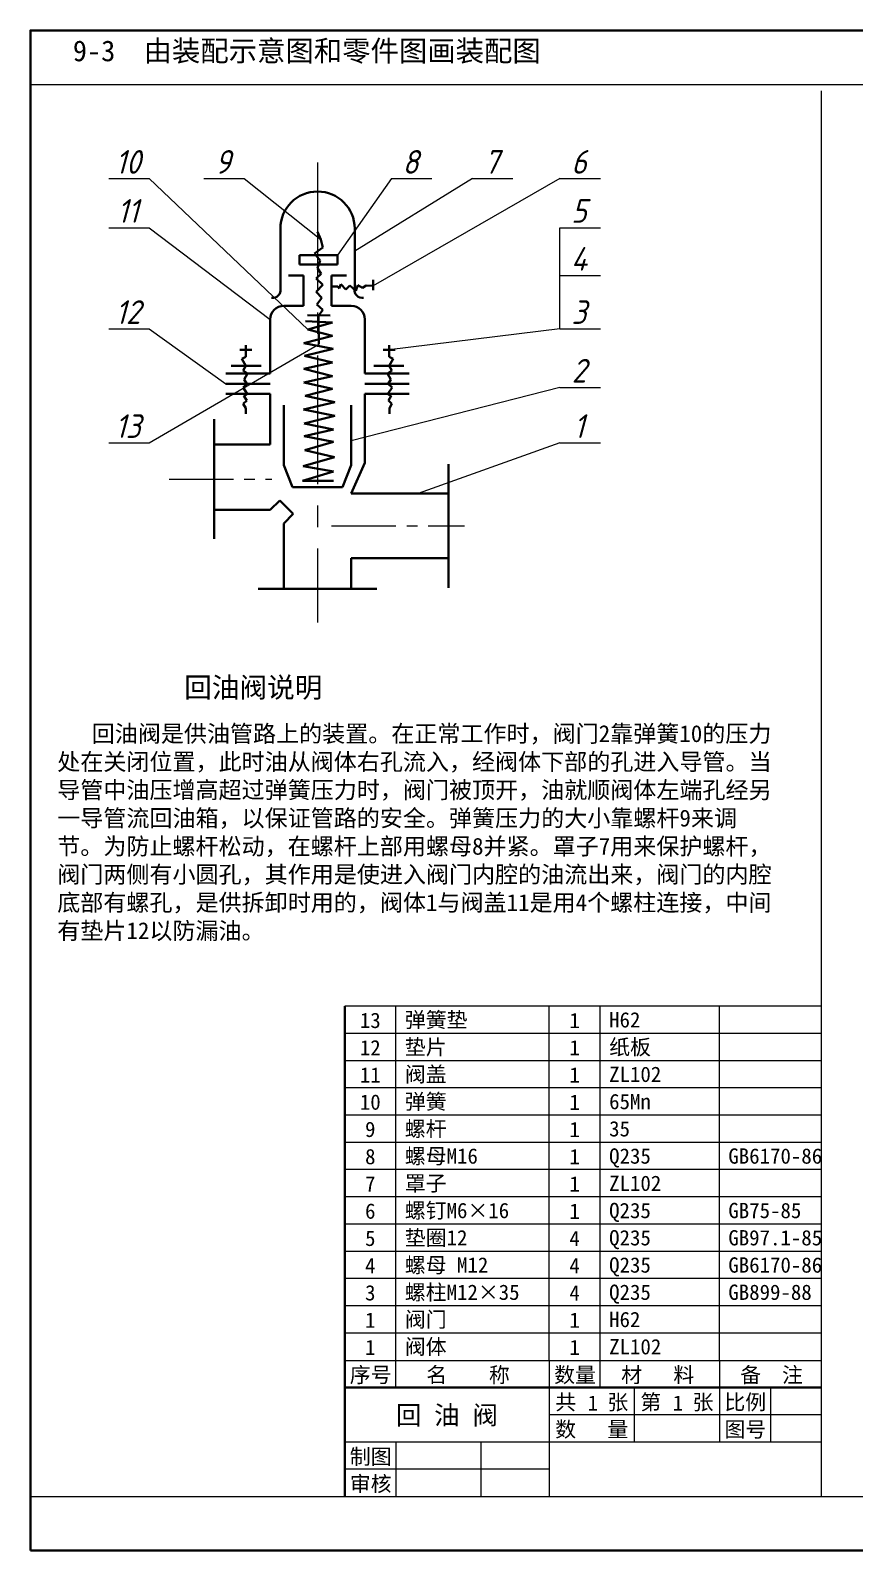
# Model space of a CAD drawing. Header units: millimetres. Extents: x 49 to 379, y 30 to 255.
# Drawn here: x 49 to 171, y 30 to 255 of the extents above; entities that cross this region are included whole.
import ezdxf
from ezdxf.enums import TextEntityAlignment as Align

# ---------------------------------------------------------------- set-up
doc = ezdxf.new("R2010")
doc.units = ezdxf.units.MM
doc.linetypes.add('CENTER2', pattern=[28.575, 19.05, -3.175, 3.175, -3.175])
for name, color, linetype, lineweight in [('中心线', 4, 'CENTER2', 18), ('文字', 7, 'Continuous', 18), ('粗', 1, 'Continuous', 40), ('粗线', 7, 'Continuous', 40), ('细线', 7, 'Continuous', 18)]:
    doc.layers.add(name, color=color, linetype=linetype, lineweight=lineweight)
doc.layers.add('边框', color=5, linetype='Continuous')
doc.styles.get("Standard").update_dxf_attribs({"font": 'SIMFANG.TTF'})
doc.styles.add('数字2', font='isocp.shx', dxfattribs={"oblique": 15, "height": 3.5})

# ---------------------------------------------------------------- blocks, each defined once
blk = doc.blocks.new('总标题栏')
at = {"layer": '文字'}
blk.add_line((-140, 40), (0, 40), dxfattribs=at)
at = {"layer": '文字', "linetype": 'Continuous'}
for p, q in [((-125, 32), (-125, 40)), ((-80, 40), (-80, 0)), ((-65, 32), (-65, 40)), ((-30, 40), (-30, 16)), ((-55, 32), (-55, 16)), ((-15, 32), (-15, 16)), ((0, 24), (-80, 24)), ((0, 16), (-140, 16)), ((-125, 16), (-125, 0)), ((-100, 16), (-100, 0)), ((-80, 8), (-140, 8))]:
    blk.add_line(p, q, dxfattribs=at)
at = {"layer": '边框'}
blk.add_line((-140, 40), (-140, 0), dxfattribs=at)
at = {"layer": '边框', "linetype": 'Continuous'}
blk.add_line((0, 32), (-140, 32), dxfattribs=at)
at = {"layer": '文字'}
for s, p in [('序号', (-138.52, 33.49)), ('名    称', (-116.05, 33.49)), ('数量', (-78.52, 33.49)), ('材   料', (-58.83, 33.49)), ('备  注', (-23.86, 33.49)), ('共   张', (-78.2, 25.49)), ('第   张', (-53.2, 25.49)), ('比例', (-28.52, 25.49)), ('数   量', (-78.2, 17.49)), ('图号', (-28.52, 17.49)), ('制图', (-138.52, 9.49)), ('审核', (-138.52, 1.49))]:
    blk.add_text(s, height=4.5, dxfattribs=at).set_placement(p)
for tag, height, p in [('名称', 5.5, (-110, 24)), ('22', 4.5, (-67.16, 27.45)), ('22', 4.5, (-42.16, 27.45)), ('1:1', 4.5, (-7.47, 27.45)), ('22', 4.5, (-42.16, 19.45)), ('22', 4.5, (-7.47, 19.45)), ('校名', 5.5, (-39.9, 8.17))]:
    blk.add_attdef(tag, text='', height=height, dxfattribs=at).set_placement(p, align=Align.MIDDLE)
blk = doc.blocks.new('明细栏')
at = {"layer": '文字', "linetype": 'Continuous'}
for p, q in [((0, 8), (-140, 8)), ((-125, 0), (-125, 8)), ((-80, 0), (-80, 8)), ((-65, 0), (-65, 8)), ((-30, 0), (-30, 8))]:
    blk.add_line(p, q, dxfattribs=at)
at = {"layer": '边框'}
blk.add_line((-140, 0), (-140, 8), dxfattribs=at)
at = {"layer": '文字'}
for p in [(-132.5, 3.8), (-72.5, 3.8)]:
    blk.add_attdef('22', text='', height=4.5, dxfattribs=at).set_placement(p, align=Align.MIDDLE)
for tag, p in [('名称', (-122.37, 4)), ('HT200', (-62.37, 4)), ('GB', (-27.37, 4))]:
    blk.add_attdef(tag, text='', height=4.5, dxfattribs=at).set_placement(p, align=Align.MIDDLE_LEFT)

msp = doc.modelspace()

# ---------------------------------------------------------------- linework, layer by layer
at = {"layer": '中心线', "color": 0}
msp.add_line((91.49016, 235.47301), (91.49016, 167.35475), dxfattribs=at)
at = {"layer": '中心线', "color": 0, "ltscale": 0.5}
for p, q in [((69.51276, 188.59522), (84.71177, 188.59522)), ((93.56875, 181.66267), (113.23151, 181.66267))]:
    msp.add_line(p, q, dxfattribs=at)
at = {"layer": '文字', "color": 0}
for p, q in [((74, 247), (379, 247)), ((166.07517, 38), (166.07517, 246.06088)), ((60.59788, 233.05615), (66.59788, 233.05615)), ((66.59788, 233.05615), (90.05392, 210.72587)), ((74.64269, 233.05615), (80.64269, 233.05615)), ((80.64269, 233.05615), (91.96395, 224.04614)), ((102.41668, 233.05615), (94.43465, 221.73148)), ((114.41, 233.05615), (96.99016, 222.33281)), ((127.35015, 233.05615), (99.72005, 217.21403)), ((102.41668, 233.05615), (108.41668, 233.05615)), ((114.41, 233.05615), (120.41, 233.05615)), ((127.35015, 233.05615), (133.35015, 233.05615)), ((60.59788, 225.80212), (66.59788, 225.80212)), ((66.59788, 225.80212), (84.49016, 212.2315)), ((127.35015, 225.80212), (133.35015, 225.80212)), ((127.35015, 210.82098), (127.35015, 225.80212)), ((127.35015, 218.70579), (133.35015, 218.70579)), ((60.59788, 210.82098), (66.59788, 210.82098)), ((66.59788, 210.82098), (77.92578, 202.70661)), ((127.35015, 210.82098), (102.11495, 207.73597)), ((127.35015, 210.82098), (133.35015, 210.82098)), ((66.59788, 193.94747), (91.66745, 208.55646)), ((127.35015, 202.14768), (96.49016, 194.26286)), ((127.35015, 202.14768), (133.35015, 202.14768)), ((60.59788, 193.94747), (66.59788, 193.94747)), ((127.35015, 193.94747), (106.36519, 186.44943)), ((127.35015, 193.94747), (133.35015, 193.94747))]:
    msp.add_line(p, q, dxfattribs=at)
at = {"layer": '粗', "color": 0}
for p, q in [((85.99016, 225.65707), (85.99016, 216.73958)), ((91.50069, 225.20346), (91.96395, 224.04614)), ((96.99016, 225.65707), (96.99016, 216.73958)), ((92.27279, 222.88881), (91.03744, 221.96295)), ((91.96395, 224.04614), (92.27279, 222.88881)), ((88.79837, 221.73148), (94.43465, 221.73148)), ((88.79837, 220.34269), (88.79837, 221.73148)), ((91.03744, 221.96295), (91.88674, 220.95993)), ((91.88674, 220.95993), (91.50069, 219.8026)), ((94.43465, 221.73148), (94.43465, 220.34269)), ((89.40682, 218.73043), (87.18826, 218.73043)), ((94.43465, 220.34269), (88.79837, 220.34269)), ((89.40682, 214.2315), (89.40682, 218.73043)), ((92.04116, 218.95389), (91.26907, 218.2595)), ((91.26907, 218.2595), (92.27279, 217.33363)), ((91.50069, 219.8026), (92.04116, 218.95389)), ((93.57351, 214.2315), (93.57351, 218.73043)), ((93.57351, 218.73043), (95.79206, 218.73043)), ((92.27279, 217.33363), (91.26907, 216.33062)), ((91.26907, 216.33062), (92.11837, 215.40475)), ((93.57351, 217.10622), (94.47691, 217.10622)), ((94.47691, 217.10622), (94.71425, 216.80436)), ((94.71425, 216.80436), (94.95159, 217.42964)), ((94.95159, 217.42964), (95.66363, 216.65343)), ((95.66363, 216.65343), (96.28935, 217.23559)), ((96.28935, 217.23559), (97.15242, 216.45937)), ((97.15242, 216.45937), (97.47607, 217.30028)), ((97.47607, 217.30028), (98.12337, 216.8906)), ((98.12337, 216.8906), (98.70594, 217.23559)), ((98.70594, 217.23559), (99.72005, 217.21403)), ((99.72005, 218.07649), (99.72005, 216.56718)), ((86.49016, 214.2315), (89.40682, 214.2315)), ((92.11837, 215.40475), (91.40342, 214.44904)), ((91.40342, 214.44904), (92.28352, 213.62819)), ((96.49016, 214.2315), (93.57351, 214.2315)), ((84.49016, 204.20661), (84.49016, 212.2315)), ((89.70188, 211.98647), (93.69169, 211.78126)), ((89.99525, 212.86596), (93.36898, 212.80733)), ((93.69169, 211.78126), (90.05392, 210.72587)), ((92.28352, 213.62819), (91.63811, 212.7487)), ((91.63811, 212.7487), (91.63811, 211.95715)), ((91.63811, 211.95715), (91.66745, 208.55646)), ((98.49016, 204.20661), (98.49016, 212.2315)), ((93.72103, 209.78775), (89.43785, 208.73236)), ((90.05392, 210.72587), (93.72103, 209.78775)), ((81.79001, 207.73597), (80.00443, 207.73597)), ((80.86537, 208.42136), (80.86537, 206.70318)), ((89.43785, 208.73236), (93.7797, 207.85287)), ((93.7797, 207.85287), (89.5552, 206.85612)), ((101.19032, 207.73597), (102.97589, 207.73597)), ((102.11495, 208.42136), (102.11495, 206.70318)), ((83.13939, 205.37298), (78.70228, 205.37298)), ((80.86537, 206.70318), (80.30082, 206.37724)), ((80.30082, 206.37724), (80.89713, 205.37298)), ((80.89713, 205.37298), (80.48254, 204.65489)), ((93.69169, 205.83005), (89.46718, 204.92124)), ((89.46718, 204.92124), (93.69169, 203.83654)), ((89.5552, 206.85612), (93.69169, 205.83005)), ((99.84093, 205.37298), (104.27804, 205.37298)), ((102.67951, 206.37724), (102.0832, 205.37298)), ((102.0832, 205.37298), (102.49779, 204.65489)), ((102.11495, 206.70318), (102.67951, 206.37724)), ((84.49016, 204.20661), (77.92578, 204.20661)), ((84.49016, 202.70661), (77.92578, 202.70661)), ((81.03105, 202.70661), (80.46577, 202.14133)), ((80.48254, 204.65489), (81.14264, 204.20661)), ((81.14264, 204.20661), (80.63582, 203.32876)), ((80.63582, 203.32876), (81.03105, 202.70661)), ((93.69169, 203.83654), (89.43785, 202.89841)), ((89.43785, 202.89841), (93.69169, 201.96029)), ((98.49016, 204.20661), (105.05454, 204.20661)), ((98.49016, 202.70661), (105.05454, 202.70661)), ((102.49779, 204.65489), (101.83768, 204.20661)), ((101.83768, 204.20661), (102.3445, 203.32876)), ((102.3445, 203.32876), (101.94928, 202.70661)), ((101.94928, 202.70661), (102.51456, 202.14133)), ((84.49016, 201.20661), (77.92578, 201.20661)), ((80.46577, 202.14133), (81.07568, 201.20661)), ((81.07568, 201.20661), (80.59714, 200.93032)), ((80.59714, 200.93032), (81.00681, 200.22075)), ((84.49016, 193.71209), (84.49016, 201.20661)), ((93.69169, 201.96029), (89.64321, 200.90491)), ((89.64321, 200.90491), (94.04361, 199.97718)), ((98.49016, 190.99602), (98.49016, 201.20661)), ((98.49016, 201.20661), (105.05454, 201.20661)), ((102.51456, 202.14133), (101.90464, 201.20661)), ((101.90464, 201.20661), (102.38319, 200.93032)), ((102.38319, 200.93032), (101.97352, 200.22075)), ((81.00681, 200.22075), (80.50334, 199.71729)), ((80.50334, 199.71729), (80.85504, 199.10813)), ((80.85504, 199.10813), (80.85504, 198.25315)), ((86.49016, 199.53647), (86.49016, 190.66845)), ((94.04361, 199.97718), (89.43773, 198.89248)), ((89.43773, 198.89248), (94.04361, 197.95436)), ((96.49016, 199.53647), (96.49016, 190.66845)), ((101.97352, 200.22075), (102.47698, 199.71729)), ((102.47698, 199.71729), (102.12529, 199.10813)), ((102.12529, 199.10813), (102.12529, 198.25315)), ((76.20745, 197.45347), (76.20745, 179.73697)), ((94.04361, 197.95436), (89.4964, 196.81102)), ((89.4964, 196.81102), (93.86759, 195.93153)), ((93.86759, 195.93153), (89.52574, 194.96409)), ((76.20745, 193.71209), (84.49016, 193.71209)), ((89.52574, 194.96409), (93.86759, 194.0846)), ((93.86759, 194.0846), (89.61375, 192.85332)), ((93.98494, 191.85656), (89.34972, 190.49721)), ((89.61375, 192.85332), (93.98494, 191.85656)), ((86.49016, 190.66845), (87.80583, 187.39837)), ((93.83825, 189.73499), (89.2617, 188.35712)), ((89.34972, 190.49721), (93.83825, 189.73499)), ((96.49016, 190.66845), (95.17449, 187.39837)), ((96.49016, 186.44943), (98.49016, 190.99602)), ((110.89445, 181.66267), (110.89445, 190.81251)), ((87.80583, 187.39837), (91.49016, 187.39837)), ((89.2617, 188.35712), (93.83825, 188.3278)), ((95.17449, 187.39837), (91.49016, 187.39837)), ((84.49016, 184.02854), (85.90438, 185.44275)), ((85.90438, 185.44275), (87.90438, 183.44275)), ((96.49016, 186.44943), (110.89445, 186.44943)), ((76.20745, 184.02854), (84.49016, 184.02854)), ((86.49016, 182.02854), (87.90438, 183.44275)), ((86.49016, 182.02854), (86.49016, 172.36426)), ((110.89445, 181.66267), (110.89445, 172.51284)), ((96.49016, 172.36426), (96.49016, 176.87592)), ((96.49016, 176.87592), (110.89445, 176.87592)), ((82.71754, 172.36426), (91.49016, 172.36426)), ((100.26278, 172.36426), (91.49016, 172.36426))]:
    msp.add_line(p, q, dxfattribs=at)
for centre, radius, start, end in [((91.49016, 225.65707), 5.5, 90, 180), ((91.49016, 225.65707), 5.5, 0, 90), ((84.90232, 216.52688), 1.10844, 258.716605, 11.0630074), ((98.07801, 216.52688), 1.10844, 168.9369926, 281.283395), ((86.49016, 212.2315), 2, 90, 180), ((96.49016, 212.2315), 2, 0, 90)]:
    msp.add_arc(centre, radius, start, end, dxfattribs=at)
at = {"layer": '粗线'}
for p, q in [((95.51517, 110.576), (95.51517, 38)), ((95.51517, 54.128), (166.07517, 54.128))]:
    msp.add_line(p, q, dxfattribs=at)
at = {"layer": '粗线', "color": 0}
msp.add_lwpolyline([(49, 30), (379, 30), (379, 255), (49, 255)], close=True, dxfattribs=at)
at = {"layer": '细线', "color": 0, "lineweight": 5}
msp.add_line((49, 247), (159, 247), dxfattribs=at)
at = {"layer": '细线', "color": 0}
for p, q in [((49, 247), (379, 247)), ((159, 247), (269, 247)), ((49, 38), (379, 38))]:
    msp.add_line(p, q, dxfattribs=at)

# ---------------------------------------------------------------- block references
at = {"layer": '文字', "color": 0}
ref = msp.add_blockref('明细栏', (166.07517, 106.544), dxfattribs=dict(at, xscale=0.504, yscale=0.504, zscale=0.504))
ref.add_attrib('22', '13', dxfattribs={"height": 2.268}).set_placement((99.29517, 108.4592), align=Align.MIDDLE)
ref.add_attrib('名称', '弹簧垫', dxfattribs={"height": 2.268}).set_placement((104.40257, 108.56), align=Align.MIDDLE_LEFT)
ref.add_attrib('22', '1', dxfattribs={"height": 2.268}).set_placement((129.53517, 108.4592), align=Align.MIDDLE)
ref.add_attrib('HT200', 'H62', dxfattribs={"height": 2.268}).set_placement((134.64257, 108.56), align=Align.MIDDLE_LEFT)
ref = msp.add_blockref('明细栏', (166.07517, 102.512), dxfattribs=dict(at, xscale=0.504, yscale=0.504, zscale=0.504))
ref.add_attrib('22', '12', dxfattribs={"height": 2.268}).set_placement((99.29517, 104.4272), align=Align.MIDDLE)
ref.add_attrib('名称', '垫片', dxfattribs={"height": 2.268}).set_placement((104.40257, 104.528), align=Align.MIDDLE_LEFT)
ref.add_attrib('22', '1', dxfattribs={"height": 2.268}).set_placement((129.53517, 104.4272), align=Align.MIDDLE)
ref.add_attrib('HT200', '纸板', dxfattribs={"height": 2.268}).set_placement((134.64257, 104.528), align=Align.MIDDLE_LEFT)
ref = msp.add_blockref('明细栏', (166.07517, 98.48), dxfattribs=dict(at, xscale=0.504, yscale=0.504, zscale=0.504))
ref.add_attrib('22', '11', dxfattribs={"height": 2.268}).set_placement((99.29517, 100.3952), align=Align.MIDDLE)
ref.add_attrib('名称', '阀盖', dxfattribs={"height": 2.268}).set_placement((104.40257, 100.496), align=Align.MIDDLE_LEFT)
ref.add_attrib('22', '1', dxfattribs={"height": 2.268}).set_placement((129.53517, 100.3952), align=Align.MIDDLE)
ref.add_attrib('HT200', 'ZL102', dxfattribs={"height": 2.268}).set_placement((134.64257, 100.496), align=Align.MIDDLE_LEFT)
ref = msp.add_blockref('明细栏', (166.07517, 94.448), dxfattribs=dict(at, xscale=0.504, yscale=0.504, zscale=0.504))
ref.add_attrib('22', '10', dxfattribs={"height": 2.268}).set_placement((99.29517, 96.3632), align=Align.MIDDLE)
ref.add_attrib('名称', '弹簧', dxfattribs={"height": 2.268}).set_placement((104.40257, 96.464), align=Align.MIDDLE_LEFT)
ref.add_attrib('22', '1', dxfattribs={"height": 2.268}).set_placement((129.53517, 96.3632), align=Align.MIDDLE)
ref.add_attrib('HT200', '65Mn', dxfattribs={"height": 2.268}).set_placement((134.64257, 96.464), align=Align.MIDDLE_LEFT)
ref = msp.add_blockref('明细栏', (166.07517, 90.416), dxfattribs=dict(at, xscale=0.504, yscale=0.504, zscale=0.504))
ref.add_attrib('22', '9', dxfattribs={"height": 2.268}).set_placement((99.29517, 92.3312), align=Align.MIDDLE)
ref.add_attrib('名称', '螺杆', dxfattribs={"height": 2.268}).set_placement((104.40257, 92.432), align=Align.MIDDLE_LEFT)
ref.add_attrib('22', '1', dxfattribs={"height": 2.268}).set_placement((129.53517, 92.3312), align=Align.MIDDLE)
ref.add_attrib('HT200', '35', dxfattribs={"height": 2.268}).set_placement((134.64257, 92.432), align=Align.MIDDLE_LEFT)
ref = msp.add_blockref('明细栏', (166.07517, 86.384), dxfattribs=dict(at, xscale=0.504, yscale=0.504, zscale=0.504))
ref.add_attrib('22', '8', dxfattribs={"height": 2.268}).set_placement((99.29517, 88.2992), align=Align.MIDDLE)
ref.add_attrib('名称', '螺母M16', dxfattribs={"height": 2.268}).set_placement((104.40257, 88.4), align=Align.MIDDLE_LEFT)
ref.add_attrib('22', '1', dxfattribs={"height": 2.268}).set_placement((129.53517, 88.2992), align=Align.MIDDLE)
ref.add_attrib('HT200', 'Q235', dxfattribs={"height": 2.268}).set_placement((134.64257, 88.4), align=Align.MIDDLE_LEFT)
ref.add_attrib('GB', 'GB6170-86', dxfattribs={"height": 2.268}).set_placement((152.28257, 88.4), align=Align.MIDDLE_LEFT)
ref = msp.add_blockref('明细栏', (166.07517, 82.352), dxfattribs=dict(at, xscale=0.504, yscale=0.504, zscale=0.504))
ref.add_attrib('22', '7', dxfattribs={"height": 2.268}).set_placement((99.29517, 84.2672), align=Align.MIDDLE)
ref.add_attrib('名称', '罩子', dxfattribs={"height": 2.268}).set_placement((104.40257, 84.368), align=Align.MIDDLE_LEFT)
ref.add_attrib('22', '1', dxfattribs={"height": 2.268}).set_placement((129.53517, 84.2672), align=Align.MIDDLE)
ref.add_attrib('HT200', 'ZL102', dxfattribs={"height": 2.268}).set_placement((134.64257, 84.368), align=Align.MIDDLE_LEFT)
ref = msp.add_blockref('明细栏', (166.07517, 78.32), dxfattribs=dict(at, xscale=0.504, yscale=0.504, zscale=0.504))
ref.add_attrib('22', '6', dxfattribs={"height": 2.268}).set_placement((99.29517, 80.2352), align=Align.MIDDLE)
ref.add_attrib('名称', '螺钉M6×16', dxfattribs={"height": 2.268}).set_placement((104.40257, 80.336), align=Align.MIDDLE_LEFT)
ref.add_attrib('22', '1', dxfattribs={"height": 2.268}).set_placement((129.53517, 80.2352), align=Align.MIDDLE)
ref.add_attrib('HT200', 'Q235', dxfattribs={"height": 2.268}).set_placement((134.64257, 80.336), align=Align.MIDDLE_LEFT)
ref.add_attrib('GB', 'GB75-85', dxfattribs={"height": 2.268}).set_placement((152.28257, 80.336), align=Align.MIDDLE_LEFT)
ref = msp.add_blockref('明细栏', (166.07517, 74.288), dxfattribs=dict(at, xscale=0.504, yscale=0.504, zscale=0.504))
ref.add_attrib('22', '5', dxfattribs={"height": 2.268}).set_placement((99.29517, 76.2032), align=Align.MIDDLE)
ref.add_attrib('名称', '垫圈12', dxfattribs={"height": 2.268}).set_placement((104.40257, 76.304), align=Align.MIDDLE_LEFT)
ref.add_attrib('22', '4', dxfattribs={"height": 2.268}).set_placement((129.53517, 76.2032), align=Align.MIDDLE)
ref.add_attrib('HT200', 'Q235', dxfattribs={"height": 2.268}).set_placement((134.64257, 76.304), align=Align.MIDDLE_LEFT)
ref.add_attrib('GB', 'GB97.1-85', dxfattribs={"height": 2.268}).set_placement((152.28257, 76.304), align=Align.MIDDLE_LEFT)
ref = msp.add_blockref('明细栏', (166.07517, 70.256), dxfattribs=dict(at, xscale=0.504, yscale=0.504, zscale=0.504))
ref.add_attrib('22', '4', dxfattribs={"height": 2.268}).set_placement((99.29517, 72.1712), align=Align.MIDDLE)
ref.add_attrib('名称', '螺母 M12', dxfattribs={"height": 2.268}).set_placement((104.40257, 72.272), align=Align.MIDDLE_LEFT)
ref.add_attrib('22', '4', dxfattribs={"height": 2.268}).set_placement((129.53517, 72.1712), align=Align.MIDDLE)
ref.add_attrib('HT200', 'Q235', dxfattribs={"height": 2.268}).set_placement((134.64257, 72.272), align=Align.MIDDLE_LEFT)
ref.add_attrib('GB', 'GB6170-86', dxfattribs={"height": 2.268}).set_placement((152.28257, 72.272), align=Align.MIDDLE_LEFT)
ref = msp.add_blockref('明细栏', (166.07517, 66.224), dxfattribs=dict(at, xscale=0.504, yscale=0.504, zscale=0.504))
ref.add_attrib('22', '3', dxfattribs={"height": 2.268}).set_placement((99.29517, 68.1392), align=Align.MIDDLE)
ref.add_attrib('名称', '螺柱M12×35', dxfattribs={"height": 2.268}).set_placement((104.40257, 68.24), align=Align.MIDDLE_LEFT)
ref.add_attrib('22', '4', dxfattribs={"height": 2.268}).set_placement((129.53517, 68.1392), align=Align.MIDDLE)
ref.add_attrib('HT200', 'Q235', dxfattribs={"height": 2.268}).set_placement((134.64257, 68.24), align=Align.MIDDLE_LEFT)
ref.add_attrib('GB', 'GB899-88', dxfattribs={"height": 2.268}).set_placement((152.28257, 68.24), align=Align.MIDDLE_LEFT)
ref = msp.add_blockref('明细栏', (166.07517, 62.192), dxfattribs=dict(at, xscale=0.504, yscale=0.504, zscale=0.504))
ref.add_attrib('22', '1', dxfattribs={"height": 2.268}).set_placement((99.29517, 64.1072), align=Align.MIDDLE)
ref.add_attrib('名称', '阀门', dxfattribs={"height": 2.268}).set_placement((104.40257, 64.208), align=Align.MIDDLE_LEFT)
ref.add_attrib('22', '1', dxfattribs={"height": 2.268}).set_placement((129.53517, 64.1072), align=Align.MIDDLE)
ref.add_attrib('HT200', 'H62', dxfattribs={"height": 2.268}).set_placement((134.64257, 64.208), align=Align.MIDDLE_LEFT)
ref = msp.add_blockref('明细栏', (166.07517, 58.16), dxfattribs=dict(at, xscale=0.504, yscale=0.504, zscale=0.504))
ref.add_attrib('22', '1', dxfattribs={"height": 2.268}).set_placement((99.29517, 60.0752), align=Align.MIDDLE)
ref.add_attrib('名称', '阀体', dxfattribs={"height": 2.268}).set_placement((104.40257, 60.176), align=Align.MIDDLE_LEFT)
ref.add_attrib('22', '1', dxfattribs={"height": 2.268}).set_placement((129.53517, 60.0752), align=Align.MIDDLE)
ref.add_attrib('HT200', 'ZL102', dxfattribs={"height": 2.268}).set_placement((134.64257, 60.176), align=Align.MIDDLE_LEFT)
ref = msp.add_blockref('总标题栏', (166.07517, 38), dxfattribs=dict(at, xscale=0.504, yscale=0.504, zscale=0.504))
ref.add_attrib('名称', '回 油 阀', dxfattribs={"height": 2.772}).set_placement((110.63517, 50.096), align=Align.MIDDLE)
ref.add_attrib('22', '1', dxfattribs={"height": 2.268}).set_placement((132.22452, 51.83616), align=Align.MIDDLE)
ref.add_attrib('22', '1', dxfattribs={"height": 2.268}).set_placement((144.82452, 51.83616), align=Align.MIDDLE)

# ---------------------------------------------------------------- texts
for s, height, p in [('9-3  由装配示意图和零件图画装配图', 3.078, (55.28149, 250.43592)), ('回油阀说明', 3, (71.74619, 156.25773))]:
    msp.add_text(s, height=height, dxfattribs=at).set_placement(p)
at = {"layer": '文字', "color": 0, "style": '数字2', "oblique": 15}
for s, p in [('10', (63.42682, 233.78868)), ('9', (77.47162, 233.78868)), ('8', (105.24562, 233.78868)), ('7', (117.23893, 233.78868)), ('6', (130.17909, 233.78868)), ('11', (63.42682, 226.53465)), ('5', (130.17909, 226.53465)), ('4', (130.17909, 219.43832)), ('12', (63.42682, 211.5535)), ('3', (130.17909, 211.5535)), ('2', (130.17909, 202.8802)), ('13', (63.42682, 194.68)), ('1', (130.17909, 194.68))]:
    msp.add_text(s, height=3.5, dxfattribs=at).set_placement(p, align=Align.CENTER)
at = {"layer": '文字', "color": 0, "insert": (52.97364, 156.33734), "char_height": 2.5, "width": 105.8027254, "attachment_point": 1}
msp.add_mtext('             \\P   回油阀是供油管路上的装置。在正常工作时，阀门2靠弹簧10的压力处在关闭位置，此时油从阀体右孔流入，经阀体下部的孔进入导管。当导管中油压增高超过弹簧压力时，阀门被顶开，油就顺阀体左端孔经另一导管流回油箱，以保证管路的安全。弹簧压力的大小靠螺杆9来调节。为防止螺杆松动，在螺杆上部用螺母8并紧。罩子7用来保护螺杆，阀门两侧有小圆孔，其作用是使进入阀门内腔的油流出来，阀门的内腔底部有螺孔，是供拆卸时用的，阀体1与阀盖11是用4个螺柱连接，中间有垫片12以防漏油。', dxfattribs=at)

doc.saveas('drawing.dxf')
